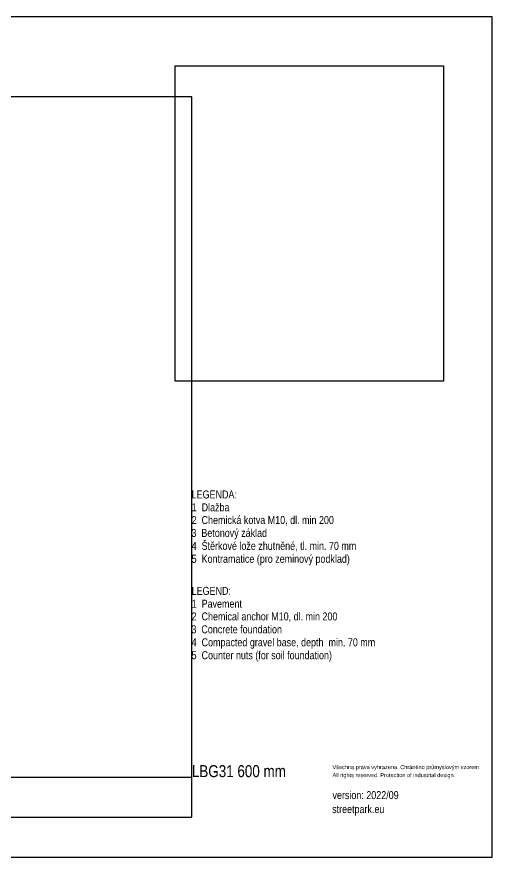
# Model space of a CAD drawing. Header units: millimetres. Extents: x 28102 to 34042, y 7360 to 11560.
# Drawn here: x 31668 to 34042, y 7360 to 11560 of the extents above; entities that cross this region are included whole.
import ezdxf

# ---------------------------------------------------------------- set-up
doc = ezdxf.new("R2010")
doc.units = ezdxf.units.MM
doc.header["$LTSCALE"] = 0.3
doc.header["$XCLIPFRAME"] = 2
doc.layers.add('Nekreslit', color=6, linetype='Continuous', plot=False)
doc.styles.add('SEACAD_Arial', font='arial.ttf', dxfattribs={"width": 0.8})
picture_1 = doc.add_image_def('image1.jpg', size_in_pixel=(1600, 1200))

msp = doc.modelspace()

# ---------------------------------------------------------------- linework, layer by layer
at = {"layer": 'Nekreslit'}
msp.add_line((28502.1, 7759.6), (32542.1, 7759.6), dxfattribs=at)
for points in [[(28102.1, 7359.6), (34042.1, 7359.6), (34042.1, 11559.6), (28102.1, 11559.6)], [(28502.1, 7559.6), (32542.1, 7559.6), (32542.1, 11159.6), (28502.1, 11159.6)]]:
    msp.add_lwpolyline(points, close=True, dxfattribs=at)

# ---------------------------------------------------------------- texts
at = {"style": 'SEACAD_Arial', "width": 0.8}
for s, height, p in [('LEGENDA:', 40, (32541, 9152.4)), ('1  Dlažba', 40, (32541, 9088.1)), ('2  Chemická kotva M10, dl. min 200', 40, (32541, 9024.6)), ('3  Betonový základ', 40, (32539.8, 8960.1)), ('4  Štěrkové lože zhutněné, tl. min. 70 mm', 40, (32541, 8895.4)), ('5  Kontramatice (pro zeminový podklad)', 40, (32541, 8830.8)), ('LEGEND:', 40, (32541, 8670.7)), ('1  Pavement', 40, (32541, 8606.4)), ('2  Chemical anchor M10, dl. min 200', 40, (32541, 8542.9)), ('3  Concrete foundation', 40, (32539.8, 8478.3)), ('4  Compacted gravel base, depth  min. 70 mm', 40, (32541, 8413.6)), ('5  Counter nuts (for soil foundation)', 40, (32541, 8349)), ('LBG31 600 mm ', 60, (32542.1, 7759.6)), ('Všechna práva vyhrazena. Chráněno průmyslovým vzorem.', 20, (33244.4, 7799.6)), ('All rights reserved. Protection of industrial design.', 20, (33244.4, 7759.6)), ('version: 2022/09', 40, (33244.4, 7649.8)), ('streetpark.eu', 40, (33242.8, 7579.9))]:
    msp.add_text(s, height=height, dxfattribs=at).set_placement(p)

# ---------------------------------------------------------------- pictures from other files: only their frames are drawn
image = msp.add_image(picture_1, insert=(32105, 9454.8), size_in_units=(2950, 2212.5))
image.set_boundary_path([(191.61, 190.75), (918.13, 1045.92)])

doc.saveas('drawing.dxf')
